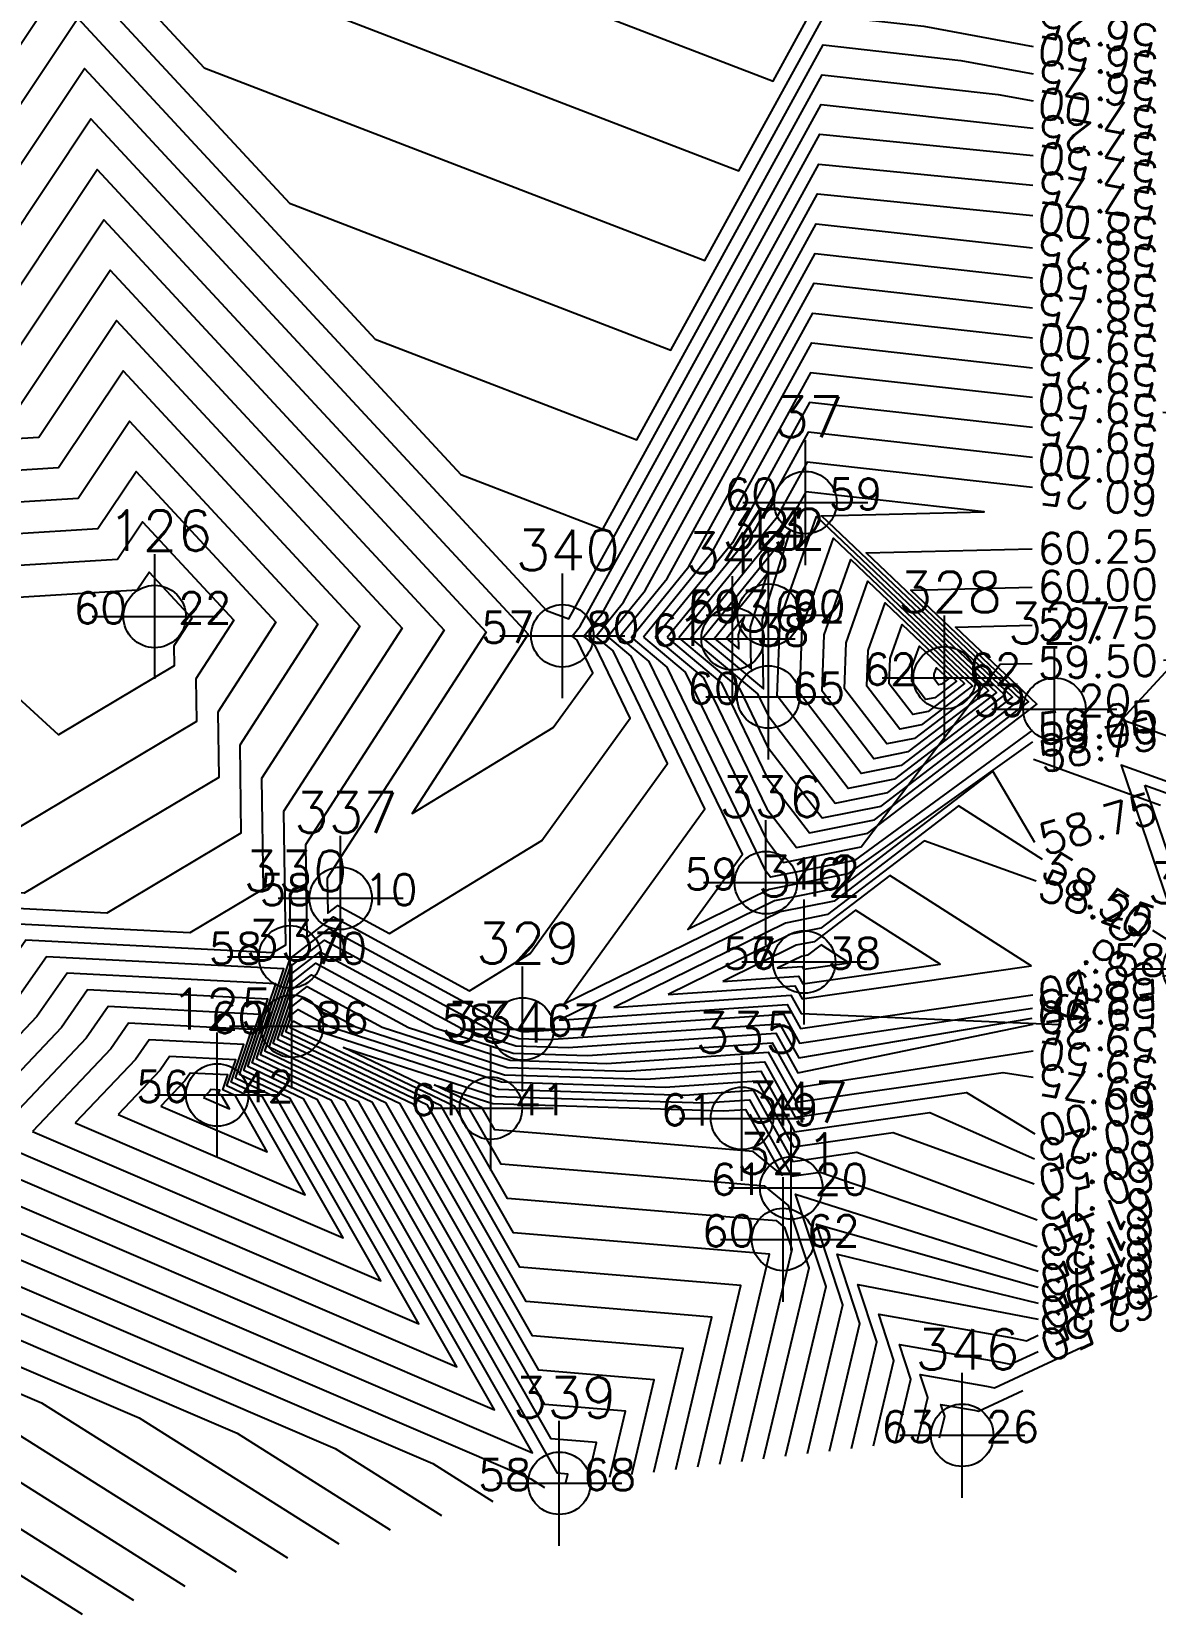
# Model space of a CAD drawing. Header units: millimetres. Extents: x 1412621 to 1412799, y 4931530 to 4931669.
# Drawn here: x 1412726.94 to 1412744.92, y 4931558.11 to 4931583.45 of the extents above; entities that cross this region are included whole.
import ezdxf
from ezdxf.enums import TextEntityAlignment as Align

# ---------------------------------------------------------------- set-up
doc = ezdxf.new("R2010")
doc.units = ezdxf.units.MM
doc.header["$PDMODE"] = 34
doc.header["$PDSIZE"] = 1
for name, color, linetype in [('CIVIL', 50, 'Continuous'), ('CIVIL-DRAW', 80, 'Continuous'), ('CIVIL-NONAME', 130, 'Continuous'), ('CIVIL-TEXT', 240, 'Continuous'), ('CIVIL-Z', 50, 'Continuous'), ('Tcontours0', 7, 'Continuous'), ('Tcontours1', 7, 'Continuous'), ('Tcontours2', 7, 'Continuous'), ('Tcontours3', 7, 'Continuous')]:
    doc.layers.add(name, color=color, linetype=linetype)
doc.styles.add('CIVILCADMAIN', font='TXT.SHX')
doc.styles.get("Standard").update_dxf_attribs({"font": 'arial.ttf'})

# ---------------------------------------------------------------- blocks, each defined once
blk = doc.blocks.new('CIVIL-ZZ')
at = {"layer": 'CIVIL-DRAW'}
blk.add_point((0, 0), dxfattribs=at)
at = {"layer": 'CIVIL-NONAME'}
blk.add_attdef('NAME', text='', height=1.8, dxfattribs=at).set_placement((0, 2.1), align=Align.CENTER)
at = {"layer": 'CIVIL-TEXT', "flags": 8}
blk.add_attdef('TEXT', text='', height=2, dxfattribs=at).set_placement((0.2, -3.3), align=Align.CENTER)
at = {"layer": 'CIVIL-Z'}
blk.add_attdef('Z1', text='', height=1.6, dxfattribs=at).set_placement((-0.75, -0.225), align=Align.RIGHT)
blk.add_attdef('Z2', (0.75, -0.225), '', height=1.6, dxfattribs=at)

msp = doc.modelspace()

# ---------------------------------------------------------------- linework, layer by layer
at = {"layer": 'Tcontours0'}
for points in [[(1412742.957, 4931576.632), (1412739.366, 4931577.036), (1412738.5, 4931575.459), (1412737.108, 4931573.747)], [(1412725.123, 4931574.315), (1412725.413, 4931574.316), (1412728.629, 4931574.515), (1412728.816, 4931574.795), (1412729.499, 4931574.057), (1412729.215, 4931573.617), (1412729.22, 4931573.298), (1412727.367, 4931572.193), (1412725.428, 4931573.968), (1412725.406, 4931574.214), (1412725.208, 4931574.064), (1412725.123, 4931574.315)], [(1412737.108, 4931573.747), (1412737.977, 4931573.02), (1412738.711, 4931571.503), (1412739.385, 4931570.623), (1412740.427, 4931570.831), (1412742.894, 4931572.72), (1412741.01, 4931574.509), (1412742.95, 4931574.557)], [(1412705.026, 4931567.215), (1412706.564, 4931566.883), (1412706.465, 4931567.897), (1412707.252, 4931569.517), (1412709.629, 4931568.529), (1412711.451, 4931565.723), (1412712.284, 4931567.821), (1412719.083, 4931567.881), (1412719.089, 4931567.883), (1412723.577, 4931568.157), (1412720.109, 4931564.493), (1412727.094, 4931561.495), (1412731.033, 4931559.01)], [(1412737.246, 4931560.428), (1412737.824, 4931562.868), (1412734.852, 4931563.117), (1412733.052, 4931566.272), (1412730.871, 4931567.312), (1412731.091, 4931567.965), (1412731.345, 4931568.161), (1412732.548, 4931567.507), (1412734.549, 4931566.863), (1412736.455, 4931566.804), (1412738.666, 4931566.955), (1412739.16, 4931566.069), (1412741.9, 4931566.463), (1412742.992, 4931565.8)]]:
    msp.add_lwpolyline(points, dxfattribs=at)
at = {"layer": 'Tcontours1'}
for points in [[(1412705.021, 4931586.228), (1412706.331, 4931585.078), (1412711.887, 4931585.371), (1412715.8, 4931587.971), (1412715.994, 4931587.933), (1412716.723, 4931587.008), (1412717.712, 4931586.452), (1412718.316, 4931585.383), (1412716.608, 4931581.161), (1412718.154, 4931579.541), (1412723.105, 4931580.35), (1412724.441, 4931580.357), (1412724.845, 4931580.382), (1412727.574, 4931584.472), (1412731.067, 4931580.702), (1412737.169, 4931578.353), (1412739.589, 4931582.762), (1412742.404, 4931582.445), (1412742.968, 4931582.341)], [(1412705.027, 4931576.886), (1412709.111, 4931577.76), (1412709.259, 4931577.694), (1412709.354, 4931577.877), (1412715.597, 4931577.549), (1412720.32, 4931578.321), (1412724.765, 4931578.344), (1412726.106, 4931578.426), (1412727.988, 4931581.246), (1412734.885, 4931573.802), (1412733.03, 4931570.932), (1412735.284, 4931572.307), (1412735.918, 4931573.186), (1412735.667, 4931573.706), (1412735.586, 4931573.773), (1412735.715, 4931573.931), (1412739.515, 4931580.853), (1412742.962, 4931580.509)], [(1412742.958, 4931572.077), (1412739.998, 4931569.963), (1412738.742, 4931569.712), (1412737.441, 4931569.073), (1412738.312, 4931570.28), (1412736.822, 4931573.363), (1412736.347, 4931573.76), (1412737.108, 4931574.695), (1412739.44, 4931578.945), (1412742.957, 4931578.549)], [(1412705.041, 4931572.481), (1412705.831, 4931572.375), (1412706.204, 4931572.249), (1412710.009, 4931570.477), (1412710.99, 4931570.069), (1412711.043, 4931569.987), (1412711.067, 4931570.048), (1412711.529, 4931570.052), (1412711.397, 4931570.479), (1412714.346, 4931576.163), (1412716.162, 4931576.068), (1412717.535, 4931576.292), (1412725.089, 4931576.33), (1412727.368, 4931576.471), (1412728.402, 4931578.021), (1412732.192, 4931573.929), (1412730.617, 4931571.492), (1412730.643, 4931569.719), (1412729.468, 4931569.019), (1412726.518, 4931569.17), (1412725.836, 4931568.191), (1412722.846, 4931565.032), (1412733.359, 4931560.521), (1412734.321, 4931559.914)], [(1412739.23, 4931572.851), (1412739.269, 4931573.917), (1412739.772, 4931575.342), (1412742.38, 4931572.867), (1412740.856, 4931571.699), (1412740.212, 4931571.571), (1412739.23, 4931572.851)], [(1412737.869, 4931573.734), (1412738.453, 4931573.246), (1412738.443, 4931573.918), (1412738.715, 4931574.774), (1412737.869, 4931573.734)], [(1412740.664, 4931573.007), (1412740.679, 4931573.414), (1412740.871, 4931573.957), (1412741.866, 4931573.013), (1412741.284, 4931572.567), (1412741.039, 4931572.518), (1412740.664, 4931573.007)], [(1412737.126, 4931568.035), (1412739.151, 4931568.174), (1412739.268, 4931567.964), (1412742.934, 4931568.491), (1412740.673, 4931569.94), (1412739.569, 4931569.095), (1412739.087, 4931568.999), (1412737.126, 4931568.035)], [(1412735.838, 4931560.26), (1412735.979, 4931560.856), (1412735.253, 4931560.917), (1412732.174, 4931566.314), (1412730.602, 4931567.064), (1412731.078, 4931568.479), (1412731.627, 4931568.903), (1412734.234, 4931567.487), (1412734.734, 4931567.326), (1412735.21, 4931567.311), (1412738.909, 4931567.565), (1412739.214, 4931567.016), (1412742.951, 4931567.652)], [(1412725.583, 4931565.572), (1412733.741, 4931562.071), (1412731.296, 4931566.357), (1412730.333, 4931566.816), (1412730.717, 4931567.958), (1412727.832, 4931568.106), (1412727.414, 4931567.506), (1412725.583, 4931565.572)], [(1412738.653, 4931560.596), (1412739.379, 4931563.655), (1412739.05, 4931564.655), (1412738.674, 4931564.964), (1412736.696, 4931565.129), (1412734.451, 4931565.317), (1412733.931, 4931566.229), (1412731.93, 4931567.184), (1412734.363, 4931566.4), (1412737.7, 4931566.296), (1412738.424, 4931566.346), (1412739.106, 4931565.122), (1412739.557, 4931565.187), (1412743.028, 4931563.996)], [(1412728.321, 4931566.111), (1412731.315, 4931564.826), (1412730.417, 4931566.399), (1412730.064, 4931566.568), (1412730.205, 4931566.987), (1412729.146, 4931567.041), (1412728.993, 4931566.821), (1412728.321, 4931566.111)], [(1412705.026, 4931565.373), (1412708.638, 4931564.594), (1412708.448, 4931566.529), (1412709.989, 4931563.693), (1412711.418, 4931562.389), (1412711.592, 4931562.297), (1412712.458, 4931562.972), (1412712.461, 4931562.975), (1412713.5, 4931565.594), (1412716.848, 4931565.623), (1412716.868, 4931565.632), (1412719.088, 4931565.767), (1412717.372, 4931563.954), (1412720.83, 4931562.47), (1412727.746, 4931558.107)], [(1412740.061, 4931560.764), (1412740.465, 4931562.468), (1412740.162, 4931563.391), (1412743.047, 4931562.832)], [(1412741.469, 4931560.932), (1412741.552, 4931561.28), (1412741.49, 4931561.469), (1412742.029, 4931561.374), (1412742.093, 4931561.361), (1412742.802, 4931561.689)]]:
    msp.add_lwpolyline(points, dxfattribs=at)
at = {"layer": 'Tcontours2'}
for points in [[(1412704.972, 4931587.204), (1412706.608, 4931585.414), (1412711.562, 4931585.675), (1412715.215, 4931588.103), (1412715.694, 4931588.719), (1412717.119, 4931589.223), (1412717.345, 4931588.937), (1412717.617, 4931588.784), (1412718.527, 4931587.171), (1412719.42, 4931587.898), (1412720.51, 4931588.156), (1412721.368, 4931587.737), (1412725.106, 4931582.697), (1412727.367, 4931586.085), (1412728.329, 4931585.047), (1412738.258, 4931581.224), (1412739.627, 4931583.716), (1412741.218, 4931583.537), (1412742.968, 4931583.214)], [(1412705.048, 4931585.273), (1412705.501, 4931585.243), (1412706.054, 4931584.741), (1412711.62, 4931585.034), (1412712.014, 4931584.655), (1412712.882, 4931578.418), (1412715.315, 4931578.29), (1412721.712, 4931579.336), (1412724.603, 4931579.35), (1412725.475, 4931579.404), (1412727.781, 4931582.859), (1412733.805, 4931576.357), (1412736.079, 4931575.482), (1412739.552, 4931581.808), (1412742.968, 4931581.468)], [(1412705.027, 4931574.422), (1412707.567, 4931574.966), (1412710.172, 4931573.787), (1412711.85, 4931577.02), (1412715.879, 4931576.808), (1412718.927, 4931577.307), (1412724.927, 4931577.337), (1412726.737, 4931577.449), (1412728.195, 4931579.633), (1412733.539, 4931573.866), (1412731.318, 4931570.43), (1412731.34, 4931568.943), (1412731.769, 4931569.274), (1412733.943, 4931568.093), (1412734.918, 4931568.688), (1412737.115, 4931571.733), (1412736.244, 4931573.535), (1412735.967, 4931573.767), (1412736.411, 4931574.313), (1412739.478, 4931579.899), (1412742.957, 4931579.507)], [(1412742.957, 4931577.59), (1412739.403, 4931577.99), (1412737.804, 4931575.077), (1412736.728, 4931573.754)], [(1412745.05, 4931573.387), (1412745.267, 4931573.392), (1412744.388, 4931572.436), (1412747.678, 4931571.251), (1412747.639, 4931570.77), (1412750.943, 4931572.254), (1412751.637, 4931572.605), (1412751.87, 4931572.852), (1412754.932, 4931573.313), (1412752.436, 4931572.416), (1412757.138, 4931572.296), (1412758.276, 4931573.442), (1412757.778, 4931573.733), (1412757.05, 4931574.45), (1412752.379, 4931576.186), (1412750.802, 4931576.529), (1412748.338, 4931576.984), (1412745.043, 4931577.355)], [(1412705.049, 4931568.134), (1412705.527, 4931568.027), (1412705.497, 4931568.337), (1412706.695, 4931570.802), (1412710.31, 4931569.299), (1412711.247, 4931567.855), (1412711.676, 4931568.935), (1412719.824, 4931569.006), (1412719.472, 4931570.145), (1412717.725, 4931575.285), (1412725.251, 4931575.323), (1412727.999, 4931575.493), (1412728.609, 4931576.408), (1412730.846, 4931573.993), (1412729.916, 4931572.555), (1412729.931, 4931571.509), (1412726.818, 4931569.654), (1412725.861, 4931569.703), (1412725.047, 4931568.534), (1412721.478, 4931564.763), (1412730.227, 4931561.008), (1412732.677, 4931559.462)], [(1412737.489, 4931573.741), (1412738.555, 4931572.848), (1412738.724, 4931572.498), (1412739.799, 4931571.097), (1412740.641, 4931571.265), (1412742.637, 4931572.793), (1412739.579, 4931575.696), (1412742.18, 4931575.761), (1412739.329, 4931576.082), (1412739.197, 4931575.841), (1412737.489, 4931573.741)], [(1412739.947, 4931572.929), (1412739.974, 4931573.665), (1412740.322, 4931574.65), (1412742.123, 4931572.94), (1412741.07, 4931572.133), (1412740.625, 4931572.044), (1412739.947, 4931572.929)], [(1412736.728, 4931573.754), (1412737.399, 4931573.192), (1412738.697, 4931570.507), (1412738.972, 4931570.149), (1412740.212, 4931570.397), (1412742.44, 4931573.322), (1412742.95, 4931573.335)], [(1412741.381, 4931573.085), (1412741.384, 4931573.162), (1412741.42, 4931573.265), (1412741.609, 4931573.086), (1412741.499, 4931573.001), (1412741.452, 4931572.992), (1412741.381, 4931573.085)], [(1412745.039, 4931568.324), (1412745.416, 4931568.378), (1412745.499, 4931568.364), (1412746.688, 4931568.119), (1412751.633, 4931570.412), (1412749.329, 4931570.483), (1412747.398, 4931569.615), (1412747.478, 4931570.588), (1412744.374, 4931571.706), (1412745.382, 4931568.74), (1412744.884, 4931569.059)], [(1412743.116, 4931570.192), (1412741.773, 4931571.052), (1412739.784, 4931569.529), (1412738.915, 4931569.355), (1412735.379, 4931567.619)], [(1412724.215, 4931565.302), (1412734.954, 4931560.694), (1412731.735, 4931566.336), (1412730.468, 4931566.94), (1412730.973, 4931568.444), (1412727.175, 4931568.638), (1412726.625, 4931567.849), (1412724.215, 4931565.302)], [(1412738.872, 4931568.452), (1412739.272, 4931568.479), (1412739.295, 4931568.437), (1412740.019, 4931568.542), (1412739.573, 4931568.828), (1412739.355, 4931568.661), (1412739.26, 4931568.642), (1412738.872, 4931568.452)], [(1412736.542, 4931560.344), (1412736.902, 4931561.862), (1412735.053, 4931562.017), (1412732.613, 4931566.293), (1412730.737, 4931567.188), (1412731.084, 4931568.222), (1412731.486, 4931568.532), (1412733.391, 4931567.497), (1412734.642, 4931567.095), (1412735.833, 4931567.057), (1412738.788, 4931567.26), (1412739.187, 4931566.543), (1412742.968, 4931567.131)], [(1412705.026, 4931566.294), (1412707.601, 4931565.738), (1412707.433, 4931567.456), (1412707.81, 4931568.233), (1412708.949, 4931567.759), (1412711.656, 4931563.591), (1412712.892, 4931566.708), (1412717.966, 4931566.752), (1412717.978, 4931566.757), (1412721.333, 4931566.962), (1412718.741, 4931564.223), (1412723.962, 4931561.983), (1412729.39, 4931558.559)], [(1412735.379, 4931567.619), (1412739.03, 4931567.87), (1412739.241, 4931567.49), (1412742.961, 4931568.025)], [(1412737.95, 4931560.512), (1412738.747, 4931563.875), (1412734.652, 4931564.217), (1412733.491, 4931566.251), (1412731.006, 4931567.436), (1412731.097, 4931567.708), (1412731.203, 4931567.79), (1412731.704, 4931567.518), (1412734.456, 4931566.632), (1412737.078, 4931566.55), (1412738.545, 4931566.651), (1412739.133, 4931565.595), (1412740.728, 4931565.825), (1412742.98, 4931565)], [(1412726.952, 4931565.841), (1412732.528, 4931563.449), (1412730.857, 4931566.378), (1412730.199, 4931566.692), (1412730.461, 4931567.473), (1412728.489, 4931567.574), (1412728.203, 4931567.164), (1412726.952, 4931565.841)], [(1412729.689, 4931566.381), (1412730.102, 4931566.204), (1412729.978, 4931566.421), (1412729.93, 4931566.444), (1412729.949, 4931566.502), (1412729.803, 4931566.509), (1412729.782, 4931566.479), (1412729.689, 4931566.381)], [(1412739.357, 4931560.68), (1412739.922, 4931563.061), (1412739.497, 4931564.353), (1412743.047, 4931563.346)], [(1412744.953, 4931563.201), (1412744.691, 4931563.08)], [(1412740.765, 4931560.848), (1412741.009, 4931561.874), (1412740.826, 4931562.43), (1412742.415, 4931562.151), (1412742.604, 4931562.112), (1412743.047, 4931562.318)]]:
    msp.add_lwpolyline(points, dxfattribs=at)
at = {"layer": 'Tcontours3'}
for points in [[(1412704.778, 4931587.366), (1412706.746, 4931585.582), (1412711.4, 4931585.828), (1412714.83, 4931588.108), (1412715.558, 4931589.045), (1412717.511, 4931589.735), (1412717.591, 4931589.755), (1412719.518, 4931589.642), (1412719.672, 4931589.678), (1412727.235, 4931586.83), (1412727.296, 4931586.865), (1412727.441, 4931586.806), (1412729.109, 4931586.883), (1412728.904, 4931586.471), (1412738.803, 4931582.66), (1412739.645, 4931584.194), (1412740.624, 4931584.083), (1412742.968, 4931583.65)], [(1412705.001, 4931586.721), (1412706.469, 4931585.246), (1412711.725, 4931585.523), (1412715.599, 4931588.099), (1412715.829, 4931588.394), (1412716.512, 4931588.635), (1412717.034, 4931587.972), (1412717.665, 4931587.618), (1412718.896, 4931585.436), (1412718.342, 4931584.066), (1412721.728, 4931580.519), (1412723.801, 4931580.858), (1412724.36, 4931580.861), (1412724.529, 4931580.871), (1412727.47, 4931585.279), (1412729.698, 4931582.874), (1412737.714, 4931579.789), (1412739.608, 4931583.239), (1412741.811, 4931582.991), (1412742.968, 4931582.777)], [(1412705.026, 4931585.686), (1412706.193, 4931584.909), (1412712.05, 4931585.218), (1412713.881, 4931586.435), (1412715.938, 4931586.03), (1412714.696, 4931579.699), (1412714.838, 4931578.678), (1412715.174, 4931578.661), (1412722.408, 4931579.843), (1412724.522, 4931579.854), (1412725.16, 4931579.893), (1412727.677, 4931583.666), (1412732.436, 4931578.529), (1412736.624, 4931576.917), (1412739.571, 4931582.285), (1412742.968, 4931581.905)], [(1412705.047, 4931584.709), (1412705.395, 4931584.685), (1412705.823, 4931584.656), (1412705.916, 4931584.573), (1412706.843, 4931584.622), (1412710.519, 4931581.077), (1412710.926, 4931578.157), (1412715.456, 4931577.92), (1412721.016, 4931578.829), (1412724.684, 4931578.847), (1412725.791, 4931578.915), (1412727.884, 4931582.053), (1412735.175, 4931574.184), (1412735.534, 4931574.046), (1412739.534, 4931581.331), (1412742.963, 4931580.992)], [(1412705.027, 4931575.654), (1412708.339, 4931576.363), (1412709.716, 4931575.74), (1412710.602, 4931577.448), (1412715.738, 4931577.179), (1412719.623, 4931577.814), (1412724.846, 4931577.84), (1412726.422, 4931577.938), (1412728.091, 4931580.44), (1412734.212, 4931573.834), (1412731.669, 4931569.898), (1412731.677, 4931569.334), (1412731.84, 4931569.459), (1412732.665, 4931569.011), (1412735.101, 4931570.498), (1412736.517, 4931572.46), (1412735.955, 4931573.621), (1412735.777, 4931573.77), (1412736.063, 4931574.122), (1412739.496, 4931580.376), (1412742.957, 4931579.987)], [(1412742.993, 4931570.469), (1412742.323, 4931571.609), (1412739.891, 4931569.746), (1412738.828, 4931569.534), (1412735.455, 4931567.877), (1412737.714, 4931571.007), (1412736.533, 4931573.449), (1412736.157, 4931573.763), (1412736.759, 4931574.504), (1412739.459, 4931579.422), (1412742.957, 4931579.028)], [(1412705.049, 4931573.186), (1412706.796, 4931573.569), (1412710.629, 4931571.834), (1412713.098, 4931576.591), (1412716.02, 4931576.438), (1412718.231, 4931576.799), (1412725.008, 4931576.833), (1412727.052, 4931576.96), (1412728.298, 4931578.827), (1412732.866, 4931573.898), (1412730.968, 4931570.961), (1412730.999, 4931568.825), (1412730.793, 4931568.702), (1412726.847, 4931568.904), (1412726.231, 4931568.02), (1412723.531, 4931565.167), (1412734.926, 4931560.277), (1412735.143, 4931560.14)], [(1412742.958, 4931572.267), (1412740.105, 4931570.18), (1412738.765, 4931569.912), (1412738.69, 4931570.009), (1412737.111, 4931573.277), (1412736.538, 4931573.757), (1412737.456, 4931574.886), (1412739.422, 4931578.468), (1412742.957, 4931578.07)], [(1412742.957, 4931577.111), (1412739.385, 4931577.513), (1412738.152, 4931575.268), (1412736.918, 4931573.75)], [(1412704.92, 4931571.503), (1412705.281, 4931569.109), (1412706.416, 4931571.444), (1412710.65, 4931569.684), (1412711.145, 4931568.921), (1412711.372, 4931569.491), (1412715.676, 4931569.529), (1412714.443, 4931573.516), (1412715.594, 4931575.734), (1412716.303, 4931575.697), (1412716.839, 4931575.785), (1412725.17, 4931575.826), (1412727.683, 4931575.982), (1412728.505, 4931577.214), (1412731.519, 4931573.961), (1412730.267, 4931572.023), (1412730.287, 4931570.614), (1412728.143, 4931569.336), (1412726.19, 4931569.436), (1412725.441, 4931568.363), (1412722.162, 4931564.898), (1412731.793, 4931560.764), (1412733.499, 4931559.688)], [(1412742.957, 4931576.152), (1412739.347, 4931576.559), (1412738.848, 4931575.65), (1412737.298, 4931573.744)], [(1412721.424, 4931574.8), (1412725.332, 4931574.82), (1412728.314, 4931575.004), (1412728.712, 4931575.601), (1412730.173, 4931574.025), (1412729.566, 4931573.086), (1412729.576, 4931572.403), (1412725.616, 4931570.044), (1412725.541, 4931570.112), (1412725.25, 4931573.439), (1412722.577, 4931571.408), (1412721.424, 4931574.8)], [(1412738.871, 4931572.813), (1412738.916, 4931574.043), (1412739.498, 4931575.688), (1412742.509, 4931572.83), (1412740.748, 4931571.482), (1412740.005, 4931571.334), (1412738.871, 4931572.813)], [(1412737.679, 4931573.737), (1412738.649, 4931572.925), (1412738.634, 4931574.043), (1412739.085, 4931575.467), (1412737.679, 4931573.737)], [(1412737.298, 4931573.744), (1412738.266, 4931572.934), (1412738.717, 4931572), (1412739.592, 4931570.86), (1412740.534, 4931571.048), (1412742.766, 4931572.757), (1412740.295, 4931575.103), (1412742.95, 4931575.169)], [(1412739.588, 4931572.89), (1412739.621, 4931573.791), (1412740.047, 4931574.996), (1412742.252, 4931572.903), (1412740.963, 4931571.916), (1412740.419, 4931571.808), (1412739.588, 4931572.89)], [(1412740.306, 4931572.968), (1412740.326, 4931573.539), (1412740.596, 4931574.304), (1412741.995, 4931572.976), (1412741.177, 4931572.35), (1412740.832, 4931572.281), (1412740.306, 4931572.968)], [(1412738.059, 4931573.731), (1412738.256, 4931573.566), (1412738.253, 4931573.793), (1412738.344, 4931574.081), (1412738.059, 4931573.731)], [(1412736.918, 4931573.75), (1412737.688, 4931573.106), (1412738.704, 4931571.005), (1412739.178, 4931570.386), (1412740.32, 4931570.614), (1412743.023, 4931572.684), (1412741.725, 4931573.916), (1412742.95, 4931573.946)], [(1412741.023, 4931573.046), (1412741.031, 4931573.288), (1412741.146, 4931573.611), (1412741.738, 4931573.049), (1412741.392, 4931572.784), (1412741.246, 4931572.755), (1412741.023, 4931573.046)], [(1412742.974, 4931571.802), (1412745.007, 4931571.067)], [(1412744.756, 4931571.385), (1412747.427, 4931570.422), (1412747.338, 4931569.326), (1412748.412, 4931569.809), (1412749.693, 4931569.77), (1412746.943, 4931568.495), (1412746.206, 4931568.646), (1412745.719, 4931568.554), (1412744.756, 4931571.385)], [(1412743.013, 4931569.845), (1412741.223, 4931570.496), (1412739.676, 4931569.312), (1412739.001, 4931569.177), (1412736.253, 4931567.827)], [(1412705.049, 4931567.771), (1412706.046, 4931567.455), (1412705.981, 4931568.117), (1412706.974, 4931570.16), (1412709.97, 4931568.914), (1412711.349, 4931566.789), (1412711.98, 4931568.378), (1412719.642, 4931568.445), (1412719.645, 4931568.446), (1412724.336, 4931568.732), (1412724.626, 4931568.731), (1412725.193, 4931569.48), (1412724.652, 4931568.705), (1412720.794, 4931564.628), (1412728.661, 4931561.252), (1412731.855, 4931559.236)], [(1412737.999, 4931568.243), (1412739.212, 4931568.327), (1412739.282, 4931568.201), (1412741.477, 4931568.516), (1412740.123, 4931569.384), (1412739.462, 4931568.878), (1412739.173, 4931568.82), (1412737.999, 4931568.243)], [(1412735.486, 4931560.218), (1412735.518, 4931560.353), (1412735.354, 4931560.367), (1412731.954, 4931566.325), (1412730.535, 4931567.002), (1412731.075, 4931568.608), (1412731.698, 4931569.088), (1412734.656, 4931567.482), (1412734.781, 4931567.442), (1412734.899, 4931567.438), (1412738.969, 4931567.717), (1412739.228, 4931567.253), (1412742.957, 4931567.816)], [(1412705.026, 4931566.754), (1412707.082, 4931566.311), (1412706.949, 4931567.676), (1412707.531, 4931568.875), (1412709.289, 4931568.144), (1412711.553, 4931564.657), (1412712.588, 4931567.264), (1412718.524, 4931567.316), (1412718.534, 4931567.32), (1412722.455, 4931567.559), (1412719.425, 4931564.358), (1412725.528, 4931561.739), (1412730.212, 4931558.785)], [(1412736.19, 4931560.302), (1412736.44, 4931561.359), (1412735.153, 4931561.467), (1412732.394, 4931566.304), (1412730.67, 4931567.126), (1412731.081, 4931568.351), (1412731.557, 4931568.717), (1412733.813, 4931567.492), (1412734.688, 4931567.21), (1412735.522, 4931567.184), (1412738.848, 4931567.412), (1412739.201, 4931566.78), (1412742.968, 4931567.556)], [(1412724.899, 4931565.437), (1412734.347, 4931561.382), (1412731.515, 4931566.346), (1412730.4, 4931566.878), (1412730.845, 4931568.201), (1412727.504, 4931568.372), (1412727.02, 4931567.678), (1412724.899, 4931565.437)], [(1412736.894, 4931560.386), (1412737.363, 4931562.365), (1412734.953, 4931562.567), (1412732.833, 4931566.282), (1412730.804, 4931567.25), (1412731.088, 4931568.094), (1412731.415, 4931568.346), (1412732.969, 4931567.502), (1412734.595, 4931566.979), (1412736.144, 4931566.93), (1412738.727, 4931567.108), (1412739.173, 4931566.306), (1412742.486, 4931566.782), (1412742.967, 4931566.707)], [(1412737.598, 4931560.47), (1412738.286, 4931563.371), (1412734.752, 4931563.667), (1412733.272, 4931566.261), (1412730.939, 4931567.374), (1412731.094, 4931567.837), (1412731.274, 4931567.975), (1412732.126, 4931567.513), (1412734.503, 4931566.747), (1412736.766, 4931566.677), (1412738.606, 4931566.803), (1412739.146, 4931565.832), (1412741.314, 4931566.144), (1412742.986, 4931565.399)], [(1412736.253, 4931567.827), (1412739.09, 4931568.022), (1412739.255, 4931567.727), (1412743.392, 4931567.554)], [(1412726.268, 4931565.707), (1412733.134, 4931562.76), (1412731.076, 4931566.367), (1412730.266, 4931566.754), (1412730.589, 4931567.715), (1412728.161, 4931567.84), (1412727.809, 4931567.335), (1412726.268, 4931565.707)], [(1412705.026, 4931565.833), (1412708.119, 4931565.166), (1412707.917, 4931567.236), (1412708.089, 4931567.591), (1412708.609, 4931567.374), (1412710.877, 4931563.881), (1412711.348, 4931563.014), (1412711.661, 4931562.729), (1412711.699, 4931562.709), (1412711.888, 4931562.856), (1412711.889, 4931562.857), (1412713.196, 4931566.151), (1412717.407, 4931566.188), (1412717.423, 4931566.195), (1412720.211, 4931566.364), (1412718.057, 4931564.088), (1412722.396, 4931562.226), (1412728.568, 4931558.333)], [(1412738.302, 4931560.554), (1412739.107, 4931563.952), (1412738.993, 4931564.299), (1412738.863, 4931564.406), (1412738.176, 4931564.464), (1412734.552, 4931564.767), (1412733.711, 4931566.24), (1412731.073, 4931567.498), (1412731.101, 4931567.58), (1412731.132, 4931567.604), (1412731.282, 4931567.523), (1412734.41, 4931566.516), (1412737.389, 4931566.423), (1412738.485, 4931566.498), (1412739.119, 4931565.358), (1412740.143, 4931565.506), (1412743.028, 4931564.424)], [(1412727.636, 4931565.976), (1412731.921, 4931564.137), (1412730.637, 4931566.389), (1412730.131, 4931566.63), (1412730.333, 4931567.23), (1412728.817, 4931567.308), (1412728.598, 4931566.993), (1412727.636, 4931565.976)], [(1412729.005, 4931566.246), (1412730.709, 4931565.515), (1412730.198, 4931566.41), (1412729.997, 4931566.506), (1412730.077, 4931566.744), (1412729.474, 4931566.775), (1412729.387, 4931566.65), (1412729.005, 4931566.246)], [(1412733.379, 4931566.587), (1412734.317, 4931566.285), (1412738.011, 4931566.169), (1412738.363, 4931566.193), (1412738.951, 4931565.139), (1412738.485, 4931565.521), (1412735.217, 4931565.794), (1412734.351, 4931565.867), (1412734.15, 4931566.219), (1412733.379, 4931566.587)], [(1412739.005, 4931560.638), (1412739.651, 4931563.358), (1412739.165, 4931564.833), (1412743.047, 4931563.603)], [(1412739.709, 4931560.722), (1412740.194, 4931562.765), (1412739.829, 4931563.872), (1412743.047, 4931563.089)], [(1412740.413, 4931560.806), (1412740.737, 4931562.171), (1412740.494, 4931562.911), (1412742.607, 4931562.539), (1412742.859, 4931562.487), (1412743.047, 4931562.575)], [(1412741.117, 4931560.89), (1412741.28, 4931561.577), (1412741.158, 4931561.95), (1412742.222, 4931561.762), (1412742.349, 4931561.736), (1412743.747, 4931562.385)], [(1412741.821, 4931560.974), (1412741.823, 4931560.983), (1412741.822, 4931560.988), (1412741.836, 4931560.986), (1412741.838, 4931560.986), (1412741.857, 4931560.994)]]:
    msp.add_lwpolyline(points, dxfattribs=at)

# ---------------------------------------------------------------- block references
at = {"layer": 'CIVIL'}
ref = msp.add_blockref('CIVIL-ZZ', (1412739.322, 4931575.91, 60.59), dxfattribs=dict(at, xscale=0.5, yscale=0.5))
ref.add_attrib('Z2', '59', (1412739.697, 4931575.798, 60.59), dxfattribs={"layer": 'CIVIL-Z', "height": 0.5, "style": 'CIVILCADMAIN'})
ref.add_attrib('Z1', '60', (1412738.022, 4931575.798, 60.59), dxfattribs={"layer": 'CIVIL-Z', "height": 0.5, "style": 'CIVILCADMAIN'})
ref.add_attrib('NAME', '37', (1412738.822, 4931576.96, 60.59), dxfattribs={"layer": 'CIVIL-NONAME', "height": 0.65, "style": 'CIVILCADMAIN'})
ref = msp.add_blockref('CIVIL-ZZ', (1412728.907, 4931574.085, 60.22), dxfattribs=dict(at, xscale=0.5, yscale=0.5))
ref.add_attrib('Z2', '22', (1412729.282, 4931573.973, 60.22), dxfattribs={"layer": 'CIVIL-Z', "height": 0.5, "style": 'CIVILCADMAIN'})
ref.add_attrib('Z1', '60', (1412727.607, 4931573.973, 60.22), dxfattribs={"layer": 'CIVIL-Z', "height": 0.5, "style": 'CIVILCADMAIN'})
ref.add_attrib('NAME', '126', (1412728.157, 4931575.135, 60.22), dxfattribs={"layer": 'CIVIL-NONAME', "height": 0.65, "style": 'CIVILCADMAIN'})
ref = msp.add_blockref('CIVIL-ZZ', (1412738.733, 4931574.108, 59.917), dxfattribs=dict(at, xscale=0.5, yscale=0.5))
ref.add_attrib('Z2', '92', (1412739.108, 4931573.996, 59.917), dxfattribs={"layer": 'CIVIL-Z', "height": 0.5, "style": 'CIVILCADMAIN'})
ref.add_attrib('Z1', '59', (1412737.433, 4931573.996, 59.917), dxfattribs={"layer": 'CIVIL-Z', "height": 0.5, "style": 'CIVILCADMAIN'})
ref.add_attrib('NAME', '322', (1412737.983, 4931575.158, 59.917), dxfattribs={"layer": 'CIVIL-NONAME', "height": 0.65, "style": 'CIVILCADMAIN'})
ref = msp.add_blockref('CIVIL-ZZ', (1412738.733, 4931574.108, 60.62), dxfattribs=dict(at, xscale=0.5, yscale=0.5))
ref.add_attrib('Z2', '62', (1412739.108, 4931573.996, 60.62), dxfattribs={"layer": 'CIVIL-Z', "height": 0.5, "style": 'CIVILCADMAIN'})
ref.add_attrib('Z1', '60', (1412737.433, 4931573.996, 60.62), dxfattribs={"layer": 'CIVIL-Z', "height": 0.5, "style": 'CIVILCADMAIN'})
ref.add_attrib('NAME', '43', (1412738.233, 4931575.158, 60.62), dxfattribs={"layer": 'CIVIL-NONAME', "height": 0.65, "style": 'CIVILCADMAIN'})
ref = msp.add_blockref('CIVIL-ZZ', (1412738.733, 4931574.108, 60.6), dxfattribs=dict(at, xscale=0.5, yscale=0.5))
ref.add_attrib('Z2', '60', (1412739.108, 4931573.996, 60.6), dxfattribs={"layer": 'CIVIL-Z', "height": 0.5, "style": 'CIVILCADMAIN'})
ref.add_attrib('Z1', '60', (1412737.433, 4931573.996, 60.6), dxfattribs={"layer": 'CIVIL-Z', "height": 0.5, "style": 'CIVILCADMAIN'})
ref.add_attrib('NAME', '44', (1412738.233, 4931575.158, 60.6), dxfattribs={"layer": 'CIVIL-NONAME', "height": 0.65, "style": 'CIVILCADMAIN'})
ref = msp.add_blockref('CIVIL-ZZ', (1412735.432, 4931573.776, 57.797), dxfattribs=dict(at, xscale=0.5, yscale=0.5))
ref.add_attrib('Z2', '80', (1412735.807, 4931573.663, 57.797), dxfattribs={"layer": 'CIVIL-Z', "height": 0.5, "style": 'CIVILCADMAIN'})
ref.add_attrib('Z1', '57', (1412734.132, 4931573.663, 57.797), dxfattribs={"layer": 'CIVIL-Z', "height": 0.5, "style": 'CIVILCADMAIN'})
ref.add_attrib('NAME', '340', (1412734.682, 4931574.826, 57.797), dxfattribs={"layer": 'CIVIL-NONAME', "height": 0.65, "style": 'CIVILCADMAIN'})
ref = msp.add_blockref('CIVIL-ZZ', (1412738.156, 4931573.729, 61.377), dxfattribs=dict(at, xscale=0.5, yscale=0.5))
ref.add_attrib('Z2', '38', (1412738.531, 4931573.616, 61.377), dxfattribs={"layer": 'CIVIL-Z', "height": 0.5, "style": 'CIVILCADMAIN'})
ref.add_attrib('Z1', '61', (1412736.856, 4931573.616, 61.377), dxfattribs={"layer": 'CIVIL-Z', "height": 0.5, "style": 'CIVILCADMAIN'})
ref.add_attrib('NAME', '348', (1412737.406, 4931574.779, 61.377), dxfattribs={"layer": 'CIVIL-NONAME', "height": 0.65, "style": 'CIVILCADMAIN'})
ref = msp.add_blockref('CIVIL-ZZ', (1412741.549, 4931573.103, 62.617), dxfattribs=dict(at, xscale=0.5, yscale=0.5))
ref.add_attrib('Z2', '62', (1412741.924, 4931572.991, 62.617), dxfattribs={"layer": 'CIVIL-Z', "height": 0.5, "style": 'CIVILCADMAIN'})
ref.add_attrib('Z1', '62', (1412740.249, 4931572.991, 62.617), dxfattribs={"layer": 'CIVIL-Z', "height": 0.5, "style": 'CIVILCADMAIN'})
ref.add_attrib('NAME', '328', (1412740.799, 4931574.153, 62.617), dxfattribs={"layer": 'CIVIL-NONAME', "height": 0.65, "style": 'CIVILCADMAIN'})
ref = msp.add_blockref('CIVIL-ZZ', (1412738.728, 4931572.797, 60.65), dxfattribs=dict(at, xscale=0.5, yscale=0.5))
ref.add_attrib('Z2', '65', (1412739.103, 4931572.685, 60.65), dxfattribs={"layer": 'CIVIL-Z', "height": 0.5, "style": 'CIVILCADMAIN'})
ref.add_attrib('Z1', '60', (1412737.428, 4931572.685, 60.65), dxfattribs={"layer": 'CIVIL-Z', "height": 0.5, "style": 'CIVILCADMAIN'})
ref.add_attrib('NAME', '36', (1412738.228, 4931573.847, 60.65), dxfattribs={"layer": 'CIVIL-NONAME', "height": 0.65, "style": 'CIVILCADMAIN'})
ref = msp.add_blockref('CIVIL-ZZ', (1412743.307, 4931572.603, 59.197), dxfattribs=dict(at, xscale=0.5, yscale=0.5))
ref.add_attrib('Z2', '20', (1412743.682, 4931572.491, 59.197), dxfattribs={"layer": 'CIVIL-Z', "height": 0.5, "style": 'CIVILCADMAIN'})
ref.add_attrib('Z1', '59', (1412742.007, 4931572.491, 59.197), dxfattribs={"layer": 'CIVIL-Z', "height": 0.5, "style": 'CIVILCADMAIN'})
ref.add_attrib('NAME', '327', (1412742.557, 4931573.653, 59.197), dxfattribs={"layer": 'CIVIL-NONAME', "height": 0.65, "style": 'CIVILCADMAIN'})
ref = msp.add_blockref('CIVIL-ZZ', (1412738.688, 4931569.824, 59.157), dxfattribs=dict(at, xscale=0.5, yscale=0.5))
ref.add_attrib('Z2', '16', (1412739.063, 4931569.712, 59.157), dxfattribs={"layer": 'CIVIL-Z', "height": 0.5, "style": 'CIVILCADMAIN'})
ref.add_attrib('Z1', '59', (1412737.388, 4931569.712, 59.157), dxfattribs={"layer": 'CIVIL-Z', "height": 0.5, "style": 'CIVILCADMAIN'})
ref.add_attrib('NAME', '336', (1412737.938, 4931570.874, 59.157), dxfattribs={"layer": 'CIVIL-NONAME', "height": 0.65, "style": 'CIVILCADMAIN'})
ref = msp.add_blockref('CIVIL-ZZ', (1412731.883, 4931569.573, 58.097), dxfattribs=dict(at, xscale=0.5, yscale=0.5))
ref.add_attrib('Z2', '10', (1412732.258, 4931569.461, 58.097), dxfattribs={"layer": 'CIVIL-Z', "height": 0.5, "style": 'CIVILCADMAIN'})
ref.add_attrib('Z1', '58', (1412730.583, 4931569.461, 58.097), dxfattribs={"layer": 'CIVIL-Z', "height": 0.5, "style": 'CIVILCADMAIN'})
ref.add_attrib('NAME', '337', (1412731.133, 4931570.623, 58.097), dxfattribs={"layer": 'CIVIL-NONAME', "height": 0.65, "style": 'CIVILCADMAIN'})
ref = msp.add_blockref('CIVIL-ZZ', (1412731.074, 4931568.635, 58.697), dxfattribs=dict(at, xscale=0.5, yscale=0.5))
ref.add_attrib('Z2', '70', (1412731.449, 4931568.522, 58.697), dxfattribs={"layer": 'CIVIL-Z', "height": 0.5, "style": 'CIVILCADMAIN'})
ref.add_attrib('Z1', '58', (1412729.774, 4931568.522, 58.697), dxfattribs={"layer": 'CIVIL-Z', "height": 0.5, "style": 'CIVILCADMAIN'})
ref.add_attrib('NAME', '330', (1412730.324, 4931569.685, 58.697), dxfattribs={"layer": 'CIVIL-NONAME', "height": 0.65, "style": 'CIVILCADMAIN'})
ref = msp.add_blockref('CIVIL-ZZ', (1412739.302, 4931568.554, 57.377), dxfattribs=dict(at, xscale=0.5, yscale=0.5))
ref.add_attrib('Z2', '38', (1412739.677, 4931568.441, 57.377), dxfattribs={"layer": 'CIVIL-Z', "height": 0.5, "style": 'CIVILCADMAIN'})
ref.add_attrib('Z1', '57', (1412738.002, 4931568.441, 57.377), dxfattribs={"layer": 'CIVIL-Z', "height": 0.5, "style": 'CIVILCADMAIN'})
ref.add_attrib('NAME', '341', (1412738.552, 4931569.604, 57.377), dxfattribs={"layer": 'CIVIL-NONAME', "height": 0.65, "style": 'CIVILCADMAIN'})
ref = msp.add_blockref('CIVIL-ZZ', (1412739.302, 4931568.554, 56.377), dxfattribs=dict(at, xscale=0.5, yscale=0.5))
ref.add_attrib('Z2', '38', (1412739.677, 4931568.441, 56.377), dxfattribs={"layer": 'CIVIL-Z', "height": 0.5, "style": 'CIVILCADMAIN'})
ref.add_attrib('Z1', '56', (1412738.002, 4931568.441, 56.377), dxfattribs={"layer": 'CIVIL-Z', "height": 0.5, "style": 'CIVILCADMAIN'})
ref.add_attrib('NAME', '342', (1412738.552, 4931569.604, 56.377), dxfattribs={"layer": 'CIVIL-NONAME', "height": 0.65, "style": 'CIVILCADMAIN'})
ref = msp.add_blockref('CIVIL-ZZ', (1412745.54, 4931568.446, 58.447), dxfattribs=dict(at, xscale=0.5, yscale=0.5))
ref.add_attrib('Z2', '45', (1412745.915, 4931568.333, 58.447), dxfattribs={"layer": 'CIVIL-Z', "height": 0.5, "style": 'CIVILCADMAIN'})
ref.add_attrib('Z1', '58', (1412744.24, 4931568.333, 58.447), dxfattribs={"layer": 'CIVIL-Z', "height": 0.5, "style": 'CIVILCADMAIN'})
ref.add_attrib('NAME', '343', (1412744.79, 4931569.496, 58.447), dxfattribs={"layer": 'CIVIL-NONAME', "height": 0.65, "style": 'CIVILCADMAIN'})
ref = msp.add_blockref('CIVIL-ZZ', (1412731.102, 4931567.525, 60.857), dxfattribs=dict(at, xscale=0.5, yscale=0.5))
ref.add_attrib('Z2', '86', (1412731.477, 4931567.412, 60.857), dxfattribs={"layer": 'CIVIL-Z', "height": 0.5, "style": 'CIVILCADMAIN'})
ref.add_attrib('Z1', '60', (1412729.802, 4931567.412, 60.857), dxfattribs={"layer": 'CIVIL-Z', "height": 0.5, "style": 'CIVILCADMAIN'})
ref.add_attrib('NAME', '333', (1412730.352, 4931568.575, 60.857), dxfattribs={"layer": 'CIVIL-NONAME', "height": 0.65, "style": 'CIVILCADMAIN'})
ref = msp.add_blockref('CIVIL-ZZ', (1412734.796, 4931567.48, 58.667), dxfattribs=dict(at, xscale=0.5, yscale=0.5))
ref.add_attrib('Z2', '67', (1412735.171, 4931567.367, 58.667), dxfattribs={"layer": 'CIVIL-Z', "height": 0.5, "style": 'CIVILCADMAIN'})
ref.add_attrib('Z1', '58', (1412733.496, 4931567.367, 58.667), dxfattribs={"layer": 'CIVIL-Z', "height": 0.5, "style": 'CIVILCADMAIN'})
ref.add_attrib('NAME', '329', (1412734.046, 4931568.53, 58.667), dxfattribs={"layer": 'CIVIL-NONAME', "height": 0.65, "style": 'CIVILCADMAIN'})
ref = msp.add_blockref('CIVIL-ZZ', (1412729.908, 4931566.424, 56.42), dxfattribs=dict(at, xscale=0.5, yscale=0.5))
ref.add_attrib('Z2', '42', (1412730.283, 4931566.311, 56.42), dxfattribs={"layer": 'CIVIL-Z', "height": 0.5, "style": 'CIVILCADMAIN'})
ref.add_attrib('Z1', '56', (1412728.608, 4931566.311, 56.42), dxfattribs={"layer": 'CIVIL-Z', "height": 0.5, "style": 'CIVILCADMAIN'})
ref.add_attrib('NAME', '125', (1412729.158, 4931567.474, 56.42), dxfattribs={"layer": 'CIVIL-NONAME', "height": 0.65, "style": 'CIVILCADMAIN'})
ref = msp.add_blockref('CIVIL-ZZ', (1412734.288, 4931566.212, 61.407), dxfattribs=dict(at, xscale=0.5, yscale=0.5))
ref.add_attrib('Z2', '41', (1412734.663, 4931566.099, 61.407), dxfattribs={"layer": 'CIVIL-Z', "height": 0.5, "style": 'CIVILCADMAIN'})
ref.add_attrib('Z1', '61', (1412732.988, 4931566.099, 61.407), dxfattribs={"layer": 'CIVIL-Z', "height": 0.5, "style": 'CIVILCADMAIN'})
ref.add_attrib('NAME', '334', (1412733.538, 4931567.262, 61.407), dxfattribs={"layer": 'CIVIL-NONAME', "height": 0.65, "style": 'CIVILCADMAIN'})
ref = msp.add_blockref('CIVIL-ZZ', (1412738.306, 4931566.049, 61.487), dxfattribs=dict(at, xscale=0.5, yscale=0.5))
ref.add_attrib('Z2', '49', (1412738.681, 4931565.936, 61.487), dxfattribs={"layer": 'CIVIL-Z', "height": 0.5, "style": 'CIVILCADMAIN'})
ref.add_attrib('Z1', '61', (1412737.006, 4931565.936, 61.487), dxfattribs={"layer": 'CIVIL-Z', "height": 0.5, "style": 'CIVILCADMAIN'})
ref.add_attrib('NAME', '335', (1412737.556, 4931567.099, 61.487), dxfattribs={"layer": 'CIVIL-NONAME', "height": 0.65, "style": 'CIVILCADMAIN'})
ref = msp.add_blockref('CIVIL-ZZ', (1412739.095, 4931564.935, 61.197), dxfattribs=dict(at, xscale=0.5, yscale=0.5))
ref.add_attrib('Z2', '20', (1412739.47, 4931564.822, 61.197), dxfattribs={"layer": 'CIVIL-Z', "height": 0.5, "style": 'CIVILCADMAIN'})
ref.add_attrib('Z1', '61', (1412737.795, 4931564.822, 61.197), dxfattribs={"layer": 'CIVIL-Z', "height": 0.5, "style": 'CIVILCADMAIN'})
ref.add_attrib('NAME', '347', (1412738.345, 4931565.985, 61.197), dxfattribs={"layer": 'CIVIL-NONAME', "height": 0.65, "style": 'CIVILCADMAIN'})
ref = msp.add_blockref('CIVIL-ZZ', (1412738.963, 4931564.11, 60.617), dxfattribs=dict(at, xscale=0.5, yscale=0.5))
ref.add_attrib('Z2', '62', (1412739.338, 4931563.997, 60.617), dxfattribs={"layer": 'CIVIL-Z', "height": 0.5, "style": 'CIVILCADMAIN'})
ref.add_attrib('Z1', '60', (1412737.663, 4931563.997, 60.617), dxfattribs={"layer": 'CIVIL-Z', "height": 0.5, "style": 'CIVILCADMAIN'})
ref.add_attrib('NAME', '321', (1412738.213, 4931565.16, 60.617), dxfattribs={"layer": 'CIVIL-NONAME', "height": 0.65, "style": 'CIVILCADMAIN'})
ref = msp.add_blockref('CIVIL-ZZ', (1412741.831, 4931560.975, 63.257), dxfattribs=dict(at, xscale=0.5, yscale=0.5))
ref.add_attrib('Z2', '26', (1412742.206, 4931560.862, 63.257), dxfattribs={"layer": 'CIVIL-Z', "height": 0.5, "style": 'CIVILCADMAIN'})
ref.add_attrib('Z1', '63', (1412740.531, 4931560.862, 63.257), dxfattribs={"layer": 'CIVIL-Z', "height": 0.5, "style": 'CIVILCADMAIN'})
ref.add_attrib('NAME', '346', (1412741.081, 4931562.025, 63.257), dxfattribs={"layer": 'CIVIL-NONAME', "height": 0.65, "style": 'CIVILCADMAIN'})
ref = msp.add_blockref('CIVIL-ZZ', (1412735.383, 4931560.206, 58.677), dxfattribs=dict(at, xscale=0.5, yscale=0.5))
ref.add_attrib('Z2', '68', (1412735.758, 4931560.094, 58.677), dxfattribs={"layer": 'CIVIL-Z', "height": 0.5, "style": 'CIVILCADMAIN'})
ref.add_attrib('Z1', '58', (1412734.083, 4931560.094, 58.677), dxfattribs={"layer": 'CIVIL-Z', "height": 0.5, "style": 'CIVILCADMAIN'})
ref.add_attrib('NAME', '339', (1412734.633, 4931561.256, 58.677), dxfattribs={"layer": 'CIVIL-NONAME', "height": 0.65, "style": 'CIVILCADMAIN'})

# ---------------------------------------------------------------- texts
at = {"layer": 'Tcontours0', "style": 'CIVILCADMAIN'}
for rotation, p in [(173.5747, (1412744, 4931576.514, 60)), (1.418, (1412744, 4931574.583, 60)), (196.2513, (1412744, 4931566.094, 60))]:
    msp.add_text('60.00', height=0.5, rotation=rotation, dxfattribs=at).set_placement(p, align=Align.MIDDLE_CENTER)
at = {"layer": 'Tcontours1', "style": 'CIVILCADMAIN'}
for s, rotation, p in [('57.00', 169.5202, (1412744, 4931582.15, 57)), ('58.00', 171.196, (1412744, 4931580.348, 58)), ('59.00', 173.5747, (1412744, 4931578.431, 59)), ('59.00', 7.1911, (1412744, 4931572.209, 59)), ('59.00', 182.8946, (1412744, 4931567.705, 59)), ('61.00', 202.1966, (1412744, 4931564.393, 61)), ('62.00', 204.8741, (1412744, 4931563.273, 62))]:
    msp.add_text(s, height=0.5, rotation=rotation, dxfattribs=at).set_placement(p, align=Align.MIDDLE_CENTER)
at = {"layer": 'Tcontours2', "style": 'CIVILCADMAIN'}
for s, rotation, p in [('56.50', 169.5202, (1412744, 4931583.023, 56.5)), ('57.50', 169.5202, (1412744, 4931581.277, 57.5)), ('58.50', 173.5747, (1412744, 4931579.39, 58.5)), ('59.50', 173.5747, (1412744, 4931577.473, 59.5)), ('59.50', 1.418, (1412744, 4931573.361, 59.5)), ('58.50', 327.3486, (1412744, 4931569.625, 58.5)), ('58.50', 188.186, (1412744, 4931568.175, 58.5)), ('59.50', 169.4339, (1412744, 4931566.938, 59.5)), ('60.50', 193.7333, (1412744, 4931565.25, 60.5)), ('61.50', 204.8741, (1412744, 4931563.788, 61.5)), ('62.50', 204.8741, (1412744, 4931562.759, 62.5))]:
    msp.add_text(s, height=0.5, rotation=rotation, dxfattribs=at).set_placement(p, align=Align.MIDDLE_CENTER)
at = {"layer": 'Tcontours3', "style": 'CIVILCADMAIN'}
for s, rotation, p in [('56.25', 169.5202, (1412744, 4931583.459, 56.25)), ('56.75', 169.5202, (1412744, 4931582.586, 56.75)), ('57.25', 169.5202, (1412744, 4931581.714, 57.25)), ('57.75', 170.9761, (1412744, 4931580.828, 57.75)), ('58.25', 173.5747, (1412744, 4931579.869, 58.25)), ('58.75', 173.5747, (1412744, 4931578.911, 58.75)), ('59.25', 173.5747, (1412744, 4931577.952, 59.25)), ('59.75', 173.5747, (1412744, 4931576.993, 59.75)), ('60.25', 173.5747, (1412744, 4931576.035, 60.25)), ('60.25', 1.418, (1412744, 4931575.195, 60.25)), ('59.75', 1.418, (1412744, 4931573.972, 59.75)), ('59.25', 6.8597, (1412744, 4931572.392, 59.25)), ('58.75', 12.2646, (1412744, 4931572.025, 58.75)), ('58.75', 16.5396, (1412744, 4931570.768, 58.75)), ('58.25', 340.0194, (1412744, 4931569.487, 58.25)), ('58.25', 234.5947, (1412744, 4931568.41, 58.25)), ('58.75', 186.7747, (1412744, 4931567.94, 58.75)), ('59.25', 169.3022, (1412744, 4931567.361, 59.25)), ('59.75', 169.5359, (1412744, 4931566.516, 59.75)), ('60.25', 195.0377, (1412744, 4931565.672, 60.25)), ('60.75', 202.1966, (1412744, 4931564.82, 60.75)), ('61.25', 204.8741, (1412744, 4931564.045, 61.25)), ('61.75', 204.8741, (1412744, 4931563.531, 61.75)), ('62.25', 204.8741, (1412744, 4931563.016, 62.25))]:
    msp.add_text(s, height=0.5, rotation=rotation, dxfattribs=at).set_placement(p, align=Align.MIDDLE_CENTER)

doc.saveas('drawing.dxf')
